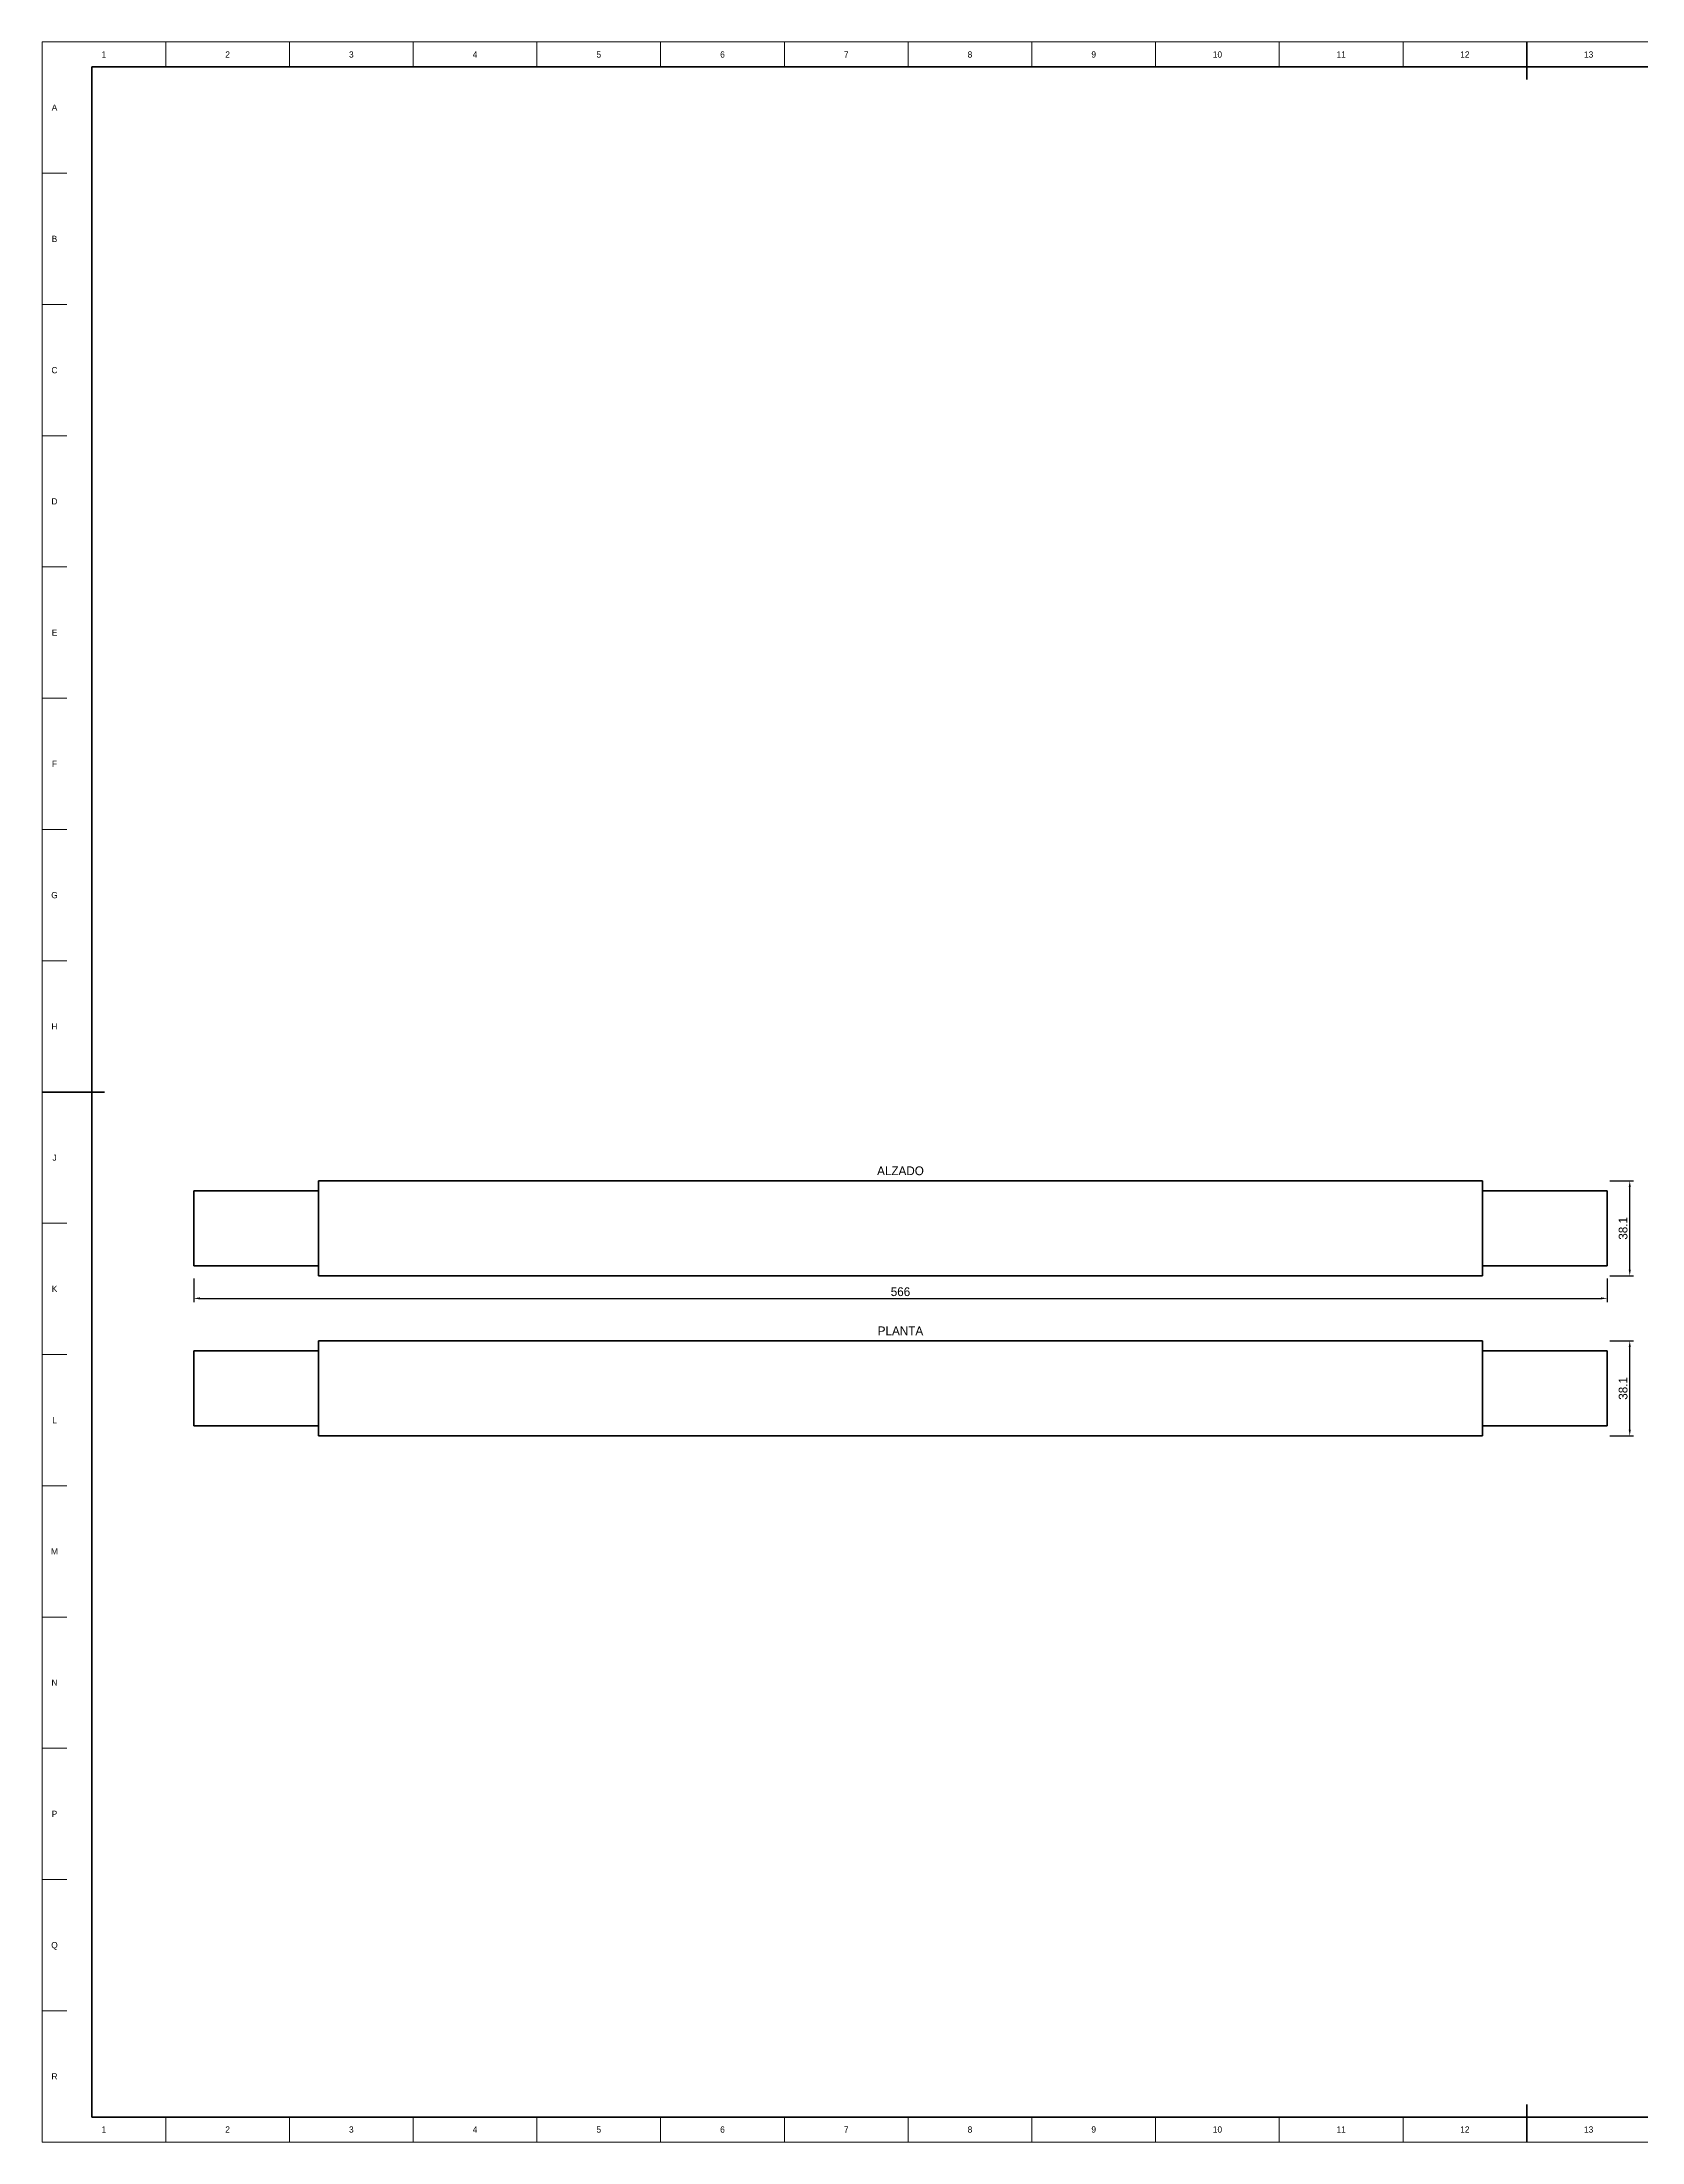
# Model space of a CAD drawing. Header units: millimetres. Extents: x 0 to 1189, y 0 to 841.
# Drawn here: x 0 to 641, y 0 to 841 of the extents above; entities that cross this region are included whole.
import ezdxf
from ezdxf.enums import TextEntityAlignment as Align

# ---------------------------------------------------------------- set-up
doc = ezdxf.new("R2010")
doc.units = ezdxf.units.MM
doc.linetypes.add('DASHED', pattern=[1.524, 1.27, -0.254])
for name, color, linetype, lineweight in [('COTAS', 7, 'CONTINUOUS', 25), ('FINA', 7, 'CONTINUOUS', 18), ('NORMA', 7, 'CONTINUOUS', 70), ('OCULTA', 8, 'DASHED', 25), ('TEXTO', 7, 'CONTINUOUS', 25), ('VISIBLE', 7, 'CONTINUOUS', 50)]:
    doc.layers.add(name, color=color, linetype=linetype, lineweight=lineweight)
doc.dimstyles.new('F3D_1000', dxfattribs={"dimtxt": 3.5, "dimasz": 2.5, "dimexe": 1.5, "dimexo": 1, "dimgap": 0.9, "dimtad": 1, "dimdec": 1, "dimdsep": 46, "dimcen": 2.5, "dimazin": 3, "dimtfac": 1, "dimtmove": 0, "dimatfit": 3})

msp = doc.modelspace()

# ---------------------------------------------------------------- linework, layer by layer
at = {"layer": 'FINA'}
for p, q in [((49.54, 831), (49.54, 841)), ((99.08, 831), (99.08, 841)), ((148.62, 831), (148.62, 841)), ((198.17, 831), (198.17, 841)), ((247.71, 831), (247.71, 841)), ((297.25, 831), (297.25, 841)), ((346.79, 831), (346.79, 841)), ((396.33, 831), (396.33, 841)), ((445.88, 831), (445.88, 841)), ((495.42, 831), (495.42, 841)), ((544.96, 831), (544.96, 841)), ((594.5, 831), (594.5, 841)), ((0, 788.44), (10, 788.44)), ((0, 735.88), (10, 735.88)), ((0, 683.31), (10, 683.31)), ((0, 630.75), (10, 630.75)), ((0, 578.19), (10, 578.19)), ((0, 525.62), (10, 525.62)), ((0, 473.06), (10, 473.06)), ((0, 420.5), (10, 420.5)), ((0, 367.94), (10, 367.94)), ((0, 315.38), (10, 315.38)), ((0, 262.81), (10, 262.81)), ((0, 210.25), (10, 210.25)), ((0, 157.69), (10, 157.69)), ((0, 105.12), (10, 105.12)), ((0, 52.56), (10, 52.56)), ((49.54, 0), (49.54, 10)), ((99.08, 0), (99.08, 10)), ((148.62, 0), (148.62, 10)), ((198.17, 0), (198.17, 10)), ((247.71, 0), (247.71, 10)), ((297.25, 0), (297.25, 10)), ((346.79, 0), (346.79, 10)), ((396.33, 0), (396.33, 10)), ((445.88, 0), (445.88, 10)), ((495.42, 0), (495.42, 10)), ((544.96, 0), (544.96, 10)), ((594.5, 0), (594.5, 10))]:
    msp.add_line(p, q, dxfattribs=at)
msp.add_lwpolyline([(0, 0), (1189, 0), (1189, 841), (0, 841)], close=True, dxfattribs=at)
at = {"layer": 'NORMA'}
for p, q in [((594.5, 841), (594.5, 826)), ((0, 420.5), (25, 420.5)), ((594.5, 0), (594.5, 15))]:
    msp.add_line(p, q, dxfattribs=at)
msp.add_lwpolyline([(20, 10), (1179, 10), (1179, 831), (20, 831)], close=True, dxfattribs=at)
at = {"layer": 'OCULTA'}
for p, q in [((60.73, 380.77), (60.73, 380.9)), ((60.73, 380.39), (60.73, 380.77)), ((60.73, 379.76), (60.73, 380.39)), ((60.73, 378.89), (60.73, 379.76)), ((60.73, 377.8), (60.73, 378.89)), ((110.73, 346.85), (110.73, 384.95)), ((576.73, 384.95), (110.73, 384.95)), ((110.73, 384.95), (110.73, 384.95)), ((110.73, 380.77), (110.73, 380.9)), ((110.73, 380.39), (110.73, 380.77)), ((110.73, 379.76), (110.73, 380.39)), ((110.73, 378.89), (110.73, 379.76)), ((110.73, 377.8), (110.73, 378.89)), ((576.73, 346.85), (576.73, 384.95)), ((576.73, 384.95), (576.73, 384.95)), ((576.73, 380.77), (576.73, 380.9)), ((576.73, 380.39), (576.73, 380.77)), ((576.73, 379.76), (576.73, 380.39)), ((576.73, 378.89), (576.73, 379.76)), ((576.73, 377.8), (576.73, 378.89)), ((626.73, 380.77), (626.73, 380.9)), ((626.73, 380.39), (626.73, 380.77)), ((626.73, 379.76), (626.73, 380.39)), ((626.73, 378.89), (626.73, 379.76)), ((626.73, 377.8), (626.73, 378.89)), ((60.73, 376.5), (60.73, 377.8)), ((60.73, 375.03), (60.73, 376.5)), ((60.73, 373.4), (60.73, 375.03)), ((60.73, 371.64), (60.73, 373.4)), ((60.73, 369.78), (60.73, 371.64)), ((110.73, 376.5), (110.73, 377.8)), ((110.73, 375.03), (110.73, 376.5)), ((110.73, 373.4), (110.73, 375.03)), ((110.73, 371.64), (110.73, 373.4)), ((110.73, 369.78), (110.73, 371.64)), ((576.73, 376.5), (576.73, 377.8)), ((576.73, 375.03), (576.73, 376.5)), ((576.73, 373.4), (576.73, 375.03)), ((576.73, 371.64), (576.73, 373.4)), ((576.73, 369.78), (576.73, 371.64)), ((626.73, 376.5), (626.73, 377.8)), ((626.73, 375.03), (626.73, 376.5)), ((626.73, 373.4), (626.73, 375.03)), ((626.73, 371.64), (626.73, 373.4)), ((626.73, 369.78), (626.73, 371.64)), ((60.73, 367.86), (60.73, 369.78)), ((60.73, 365.9), (60.73, 367.86)), ((60.73, 363.94), (60.73, 365.9)), ((60.73, 362.01), (60.73, 363.94)), ((60.73, 360.16), (60.73, 362.01)), ((110.73, 367.86), (110.73, 369.78)), ((110.73, 365.9), (110.73, 367.86)), ((110.73, 363.94), (110.73, 365.9)), ((110.73, 362.01), (110.73, 363.94)), ((110.73, 360.16), (110.73, 362.01)), ((576.73, 367.86), (576.73, 369.78)), ((576.73, 365.9), (576.73, 367.86)), ((576.73, 363.94), (576.73, 365.9)), ((576.73, 362.01), (576.73, 363.94)), ((576.73, 360.16), (576.73, 362.01)), ((626.73, 367.86), (626.73, 369.78)), ((626.73, 365.9), (626.73, 367.86)), ((626.73, 363.94), (626.73, 365.9)), ((626.73, 362.01), (626.73, 363.94)), ((626.73, 360.16), (626.73, 362.01)), ((60.73, 358.4), (60.73, 360.16)), ((60.73, 356.77), (60.73, 358.4)), ((60.73, 355.29), (60.73, 356.77)), ((60.73, 354), (60.73, 355.29)), ((60.73, 352.91), (60.73, 354)), ((110.73, 358.4), (110.73, 360.16)), ((110.73, 356.77), (110.73, 358.4)), ((110.73, 355.29), (110.73, 356.77)), ((110.73, 354), (110.73, 355.29)), ((110.73, 352.91), (110.73, 354)), ((576.73, 358.4), (576.73, 360.16)), ((576.73, 356.77), (576.73, 358.4)), ((576.73, 355.29), (576.73, 356.77)), ((576.73, 354), (576.73, 355.29)), ((576.73, 352.91), (576.73, 354)), ((626.73, 358.4), (626.73, 360.16)), ((626.73, 356.77), (626.73, 358.4)), ((626.73, 355.29), (626.73, 356.77)), ((626.73, 354), (626.73, 355.29)), ((626.73, 352.91), (626.73, 354)), ((60.73, 352.04), (60.73, 352.91)), ((60.73, 351.41), (60.73, 352.04)), ((60.73, 351.03), (60.73, 351.41)), ((60.73, 350.9), (60.73, 351.03)), ((110.73, 352.04), (110.73, 352.91)), ((110.73, 351.41), (110.73, 352.04)), ((110.73, 351.03), (110.73, 351.41)), ((110.73, 350.9), (110.73, 351.03)), ((576.73, 346.85), (110.73, 346.85)), ((110.73, 346.85), (110.73, 346.85)), ((576.73, 352.04), (576.73, 352.91)), ((576.73, 351.41), (576.73, 352.04)), ((576.73, 351.03), (576.73, 351.41)), ((576.73, 350.9), (576.73, 351.03)), ((576.73, 346.85), (576.73, 346.85)), ((626.73, 352.04), (626.73, 352.91)), ((626.73, 351.41), (626.73, 352.04)), ((626.73, 351.03), (626.73, 351.41)), ((626.73, 350.9), (626.73, 351.03)), ((576.73, 320.85), (110.73, 320.85)), ((110.73, 320.85), (110.73, 282.75)), ((110.73, 320.85), (110.73, 320.85)), ((576.73, 282.75), (576.73, 320.85)), ((576.73, 320.85), (576.73, 320.85)), ((60.73, 316.67), (60.73, 316.8)), ((60.73, 316.29), (60.73, 316.67)), ((60.73, 315.66), (60.73, 316.29)), ((60.73, 314.79), (60.73, 315.66)), ((60.73, 313.7), (60.73, 314.79)), ((60.73, 312.4), (60.73, 313.7)), ((60.73, 310.93), (60.73, 312.4)), ((110.73, 316.67), (110.73, 316.8)), ((110.73, 316.29), (110.73, 316.67)), ((110.73, 315.66), (110.73, 316.29)), ((110.73, 314.79), (110.73, 315.66)), ((110.73, 313.7), (110.73, 314.79)), ((110.73, 312.4), (110.73, 313.7)), ((110.73, 310.93), (110.73, 312.4)), ((576.73, 316.67), (576.73, 316.8)), ((576.73, 316.29), (576.73, 316.67)), ((576.73, 315.66), (576.73, 316.29)), ((576.73, 314.79), (576.73, 315.66)), ((576.73, 313.7), (576.73, 314.79)), ((576.73, 312.4), (576.73, 313.7)), ((576.73, 310.93), (576.73, 312.4)), ((626.73, 316.67), (626.73, 316.8)), ((626.73, 316.29), (626.73, 316.67)), ((626.73, 315.66), (626.73, 316.29)), ((626.73, 314.79), (626.73, 315.66)), ((626.73, 313.7), (626.73, 314.79)), ((626.73, 312.4), (626.73, 313.7)), ((626.73, 310.93), (626.73, 312.4)), ((60.73, 309.3), (60.73, 310.93)), ((60.73, 307.54), (60.73, 309.3)), ((60.73, 305.68), (60.73, 307.54)), ((60.73, 303.76), (60.73, 305.68)), ((60.73, 301.8), (60.73, 303.76)), ((110.73, 309.3), (110.73, 310.93)), ((110.73, 307.54), (110.73, 309.3)), ((110.73, 305.68), (110.73, 307.54)), ((110.73, 303.76), (110.73, 305.68)), ((110.73, 301.8), (110.73, 303.76)), ((576.73, 309.3), (576.73, 310.93)), ((576.73, 307.54), (576.73, 309.3)), ((576.73, 305.68), (576.73, 307.54)), ((576.73, 303.76), (576.73, 305.68)), ((576.73, 301.8), (576.73, 303.76)), ((626.73, 309.3), (626.73, 310.93)), ((626.73, 307.54), (626.73, 309.3)), ((626.73, 305.68), (626.73, 307.54)), ((626.73, 303.76), (626.73, 305.68)), ((626.73, 301.8), (626.73, 303.76)), ((60.73, 301.8), (60.73, 299.84)), ((60.73, 297.91), (60.73, 299.84)), ((60.73, 296.06), (60.73, 297.91)), ((60.73, 294.3), (60.73, 296.06)), ((110.73, 301.8), (110.73, 299.84)), ((110.73, 297.91), (110.73, 299.84)), ((110.73, 296.06), (110.73, 297.91)), ((110.73, 294.3), (110.73, 296.06)), ((576.73, 301.8), (576.73, 299.84)), ((576.73, 297.91), (576.73, 299.84)), ((576.73, 296.06), (576.73, 297.91)), ((576.73, 294.3), (576.73, 296.06)), ((626.73, 301.8), (626.73, 299.84)), ((626.73, 297.91), (626.73, 299.84)), ((626.73, 296.06), (626.73, 297.91)), ((626.73, 294.3), (626.73, 296.06)), ((60.73, 292.67), (60.73, 294.3)), ((60.73, 291.19), (60.73, 292.67)), ((60.73, 289.9), (60.73, 291.19)), ((60.73, 288.81), (60.73, 289.9)), ((60.73, 287.94), (60.73, 288.81)), ((60.73, 287.31), (60.73, 287.94)), ((60.73, 286.93), (60.73, 287.31)), ((60.73, 286.8), (60.73, 286.93)), ((110.73, 292.67), (110.73, 294.3)), ((110.73, 291.19), (110.73, 292.67)), ((110.73, 289.9), (110.73, 291.19)), ((110.73, 288.81), (110.73, 289.9)), ((110.73, 287.94), (110.73, 288.81)), ((110.73, 287.31), (110.73, 287.94)), ((110.73, 286.93), (110.73, 287.31)), ((110.73, 286.8), (110.73, 286.93)), ((576.73, 292.67), (576.73, 294.3)), ((576.73, 291.19), (576.73, 292.67)), ((576.73, 289.9), (576.73, 291.19)), ((576.73, 288.81), (576.73, 289.9)), ((576.73, 287.94), (576.73, 288.81)), ((576.73, 287.31), (576.73, 287.94)), ((576.73, 286.93), (576.73, 287.31)), ((576.73, 286.8), (576.73, 286.93)), ((626.73, 292.67), (626.73, 294.3)), ((626.73, 291.19), (626.73, 292.67)), ((626.73, 289.9), (626.73, 291.19)), ((626.73, 288.81), (626.73, 289.9)), ((626.73, 287.94), (626.73, 288.81)), ((626.73, 287.31), (626.73, 287.94)), ((626.73, 286.93), (626.73, 287.31)), ((626.73, 286.8), (626.73, 286.93)), ((576.73, 282.75), (110.73, 282.75)), ((110.73, 282.75), (110.73, 282.75)), ((576.73, 282.75), (576.73, 282.75))]:
    msp.add_line(p, q, dxfattribs=at)
at = {"layer": 'VISIBLE'}
for p, q in [((60.73, 380.9), (60.73, 380.77)), ((60.73, 380.9), (60.73, 380.9)), ((60.73, 380.9), (60.73, 380.9)), ((60.73, 380.9), (110.73, 380.9)), ((60.73, 350.9), (60.73, 380.9)), ((60.73, 380.77), (60.73, 380.39)), ((60.73, 380.39), (60.73, 379.76)), ((60.73, 379.76), (60.73, 378.89)), ((60.73, 378.89), (60.73, 377.8)), ((110.73, 346.85), (110.73, 384.95)), ((576.73, 384.95), (110.73, 384.95)), ((110.73, 380.9), (110.73, 384.95)), ((110.73, 384.95), (110.73, 384.95)), ((110.73, 384.95), (110.73, 384.95)), ((110.73, 384.95), (576.73, 384.95)), ((110.73, 380.9), (110.73, 380.77)), ((110.73, 380.9), (110.73, 380.9)), ((110.73, 380.9), (110.73, 380.9)), ((110.73, 380.9), (110.73, 380.9)), ((110.73, 380.9), (110.73, 380.9)), ((110.73, 380.9), (110.73, 380.9)), ((110.73, 380.9), (110.73, 380.9)), ((110.73, 380.9), (110.73, 380.9)), ((110.73, 380.9), (110.73, 380.9)), ((110.73, 380.9), (110.73, 380.9)), ((110.73, 380.9), (110.73, 380.9)), ((110.73, 380.9), (110.73, 380.9)), ((110.73, 380.9), (110.73, 380.9)), ((110.73, 380.9), (110.73, 380.9)), ((110.73, 380.9), (110.73, 380.9)), ((110.73, 380.9), (110.73, 380.9)), ((110.73, 380.9), (110.73, 380.9)), ((110.73, 380.77), (110.73, 380.39)), ((110.73, 380.39), (110.73, 379.76)), ((110.73, 379.76), (110.73, 378.89)), ((110.73, 378.89), (110.73, 377.8)), ((576.73, 346.85), (576.73, 384.95)), ((576.73, 384.95), (576.73, 384.95)), ((576.73, 384.95), (576.73, 384.95)), ((576.73, 384.95), (576.73, 380.9)), ((576.73, 380.9), (576.73, 380.77)), ((576.73, 380.9), (576.73, 380.9)), ((576.73, 380.9), (576.73, 380.9)), ((576.73, 380.9), (576.73, 380.9)), ((576.73, 380.9), (576.73, 380.9)), ((576.73, 380.9), (576.73, 380.9)), ((576.73, 380.9), (576.73, 380.9)), ((576.73, 380.9), (576.73, 380.9)), ((576.73, 380.9), (576.73, 380.9)), ((576.73, 380.9), (576.73, 380.9)), ((576.73, 380.9), (576.73, 380.9)), ((576.73, 380.9), (576.73, 380.9)), ((576.73, 380.9), (576.73, 380.9)), ((576.73, 380.9), (576.73, 380.9)), ((576.73, 380.9), (576.73, 380.9)), ((576.73, 380.9), (576.73, 380.9)), ((576.73, 380.9), (576.73, 380.9)), ((576.73, 380.9), (626.73, 380.9)), ((576.73, 380.77), (576.73, 380.39)), ((576.73, 380.39), (576.73, 379.76)), ((576.73, 379.76), (576.73, 378.89)), ((576.73, 378.89), (576.73, 377.8)), ((626.73, 380.9), (626.73, 380.77)), ((626.73, 380.9), (626.73, 380.9)), ((626.73, 380.9), (626.73, 380.9)), ((626.73, 380.9), (626.73, 350.9)), ((626.73, 380.77), (626.73, 380.39)), ((626.73, 380.39), (626.73, 379.76)), ((626.73, 379.76), (626.73, 378.89)), ((626.73, 378.89), (626.73, 377.8)), ((60.73, 377.8), (60.73, 376.5)), ((60.73, 376.5), (60.73, 375.03)), ((60.73, 375.03), (60.73, 373.4)), ((60.73, 373.4), (60.73, 371.64)), ((60.73, 371.64), (60.73, 369.78)), ((110.73, 377.8), (110.73, 376.5)), ((110.73, 376.5), (110.73, 375.03)), ((110.73, 375.03), (110.73, 373.4)), ((110.73, 373.4), (110.73, 371.64)), ((110.73, 371.64), (110.73, 369.78)), ((576.73, 377.8), (576.73, 376.5)), ((576.73, 376.5), (576.73, 375.03)), ((576.73, 375.03), (576.73, 373.4)), ((576.73, 373.4), (576.73, 371.64)), ((576.73, 371.64), (576.73, 369.78)), ((626.73, 377.8), (626.73, 376.5)), ((626.73, 376.5), (626.73, 375.03)), ((626.73, 375.03), (626.73, 373.4)), ((626.73, 373.4), (626.73, 371.64)), ((626.73, 371.64), (626.73, 369.78)), ((60.73, 369.78), (60.73, 367.86)), ((60.73, 367.86), (60.73, 365.9)), ((60.73, 365.9), (60.73, 363.94)), ((60.73, 363.94), (60.73, 362.01)), ((60.73, 362.01), (60.73, 360.16)), ((110.73, 369.78), (110.73, 367.86)), ((110.73, 367.86), (110.73, 365.9)), ((110.73, 365.9), (110.73, 363.94)), ((110.73, 363.94), (110.73, 362.01)), ((110.73, 362.01), (110.73, 360.16)), ((576.73, 369.78), (576.73, 367.86)), ((576.73, 367.86), (576.73, 365.9)), ((576.73, 365.9), (576.73, 363.94)), ((576.73, 363.94), (576.73, 362.01)), ((576.73, 362.01), (576.73, 360.16)), ((626.73, 369.78), (626.73, 367.86)), ((626.73, 367.86), (626.73, 365.9)), ((626.73, 365.9), (626.73, 363.94)), ((626.73, 363.94), (626.73, 362.01)), ((626.73, 362.01), (626.73, 360.16)), ((60.73, 360.16), (60.73, 358.4)), ((60.73, 358.4), (60.73, 356.77)), ((60.73, 356.77), (60.73, 355.29)), ((60.73, 355.29), (60.73, 354)), ((60.73, 354), (60.73, 352.91)), ((110.73, 360.16), (110.73, 358.4)), ((110.73, 358.4), (110.73, 356.77)), ((110.73, 356.77), (110.73, 355.29)), ((110.73, 355.29), (110.73, 354)), ((110.73, 354), (110.73, 352.91)), ((576.73, 360.16), (576.73, 358.4)), ((576.73, 358.4), (576.73, 356.77)), ((576.73, 356.77), (576.73, 355.29)), ((576.73, 355.29), (576.73, 354)), ((576.73, 354), (576.73, 352.91)), ((626.73, 360.16), (626.73, 358.4)), ((626.73, 358.4), (626.73, 356.77)), ((626.73, 356.77), (626.73, 355.29)), ((626.73, 355.29), (626.73, 354)), ((626.73, 354), (626.73, 352.91)), ((60.73, 352.91), (60.73, 352.04)), ((60.73, 352.04), (60.73, 351.41)), ((60.73, 351.41), (60.73, 351.03)), ((60.73, 350.9), (60.73, 351.03)), ((110.73, 350.9), (60.73, 350.9)), ((60.73, 350.9), (60.73, 350.9)), ((60.73, 350.9), (60.73, 350.9)), ((110.73, 352.91), (110.73, 352.04)), ((110.73, 352.04), (110.73, 351.41)), ((110.73, 351.41), (110.73, 351.03)), ((110.73, 350.9), (110.73, 351.03)), ((110.73, 346.85), (110.73, 350.9)), ((110.73, 350.9), (110.73, 350.9)), ((110.73, 350.9), (110.73, 350.9)), ((110.73, 350.9), (110.73, 350.9)), ((110.73, 350.9), (110.73, 350.9)), ((110.73, 350.9), (110.73, 350.9)), ((110.73, 350.9), (110.73, 350.9)), ((110.73, 350.9), (110.73, 350.9)), ((110.73, 350.9), (110.73, 350.9)), ((110.73, 350.9), (110.73, 350.9)), ((110.73, 350.9), (110.73, 350.9)), ((110.73, 350.9), (110.73, 350.9)), ((110.73, 350.9), (110.73, 350.9)), ((110.73, 350.9), (110.73, 350.9)), ((110.73, 350.9), (110.73, 350.9)), ((110.73, 350.9), (110.73, 350.9)), ((110.73, 350.9), (110.73, 350.9)), ((576.73, 346.85), (110.73, 346.85)), ((576.73, 346.85), (110.73, 346.85)), ((110.73, 346.85), (110.73, 346.85)), ((110.73, 346.85), (110.73, 346.85)), ((576.73, 352.91), (576.73, 352.04)), ((576.73, 352.04), (576.73, 351.41)), ((576.73, 351.41), (576.73, 351.03)), ((576.73, 350.9), (576.73, 351.03)), ((626.73, 350.9), (576.73, 350.9)), ((576.73, 350.9), (576.73, 350.9)), ((576.73, 350.9), (576.73, 350.9)), ((576.73, 350.9), (576.73, 350.9)), ((576.73, 350.9), (576.73, 350.9)), ((576.73, 350.9), (576.73, 350.9)), ((576.73, 350.9), (576.73, 350.9)), ((576.73, 350.9), (576.73, 350.9)), ((576.73, 350.9), (576.73, 350.9)), ((576.73, 350.9), (576.73, 350.9)), ((576.73, 350.9), (576.73, 350.9)), ((576.73, 350.9), (576.73, 350.9)), ((576.73, 350.9), (576.73, 350.9)), ((576.73, 350.9), (576.73, 350.9)), ((576.73, 350.9), (576.73, 350.9)), ((576.73, 350.9), (576.73, 350.9)), ((576.73, 350.9), (576.73, 350.9)), ((576.73, 350.9), (576.73, 346.85)), ((576.73, 346.85), (576.73, 346.85)), ((576.73, 346.85), (576.73, 346.85)), ((626.73, 352.91), (626.73, 352.04)), ((626.73, 352.04), (626.73, 351.41)), ((626.73, 351.41), (626.73, 351.03)), ((626.73, 350.9), (626.73, 351.03)), ((626.73, 350.9), (626.73, 350.9)), ((626.73, 350.9), (626.73, 350.9)), ((576.73, 320.85), (110.73, 320.85)), ((110.73, 320.85), (110.73, 282.75)), ((110.73, 316.8), (110.73, 320.85)), ((110.73, 320.85), (110.73, 320.85)), ((110.73, 320.85), (110.73, 320.85)), ((110.73, 320.85), (576.73, 320.85)), ((576.73, 282.75), (576.73, 320.85)), ((576.73, 320.85), (576.73, 320.85)), ((576.73, 320.85), (576.73, 320.85)), ((576.73, 320.85), (576.73, 316.8)), ((60.73, 316.8), (60.73, 316.67)), ((60.73, 316.8), (60.73, 316.8)), ((60.73, 316.8), (60.73, 316.8)), ((60.73, 316.8), (110.73, 316.8)), ((60.73, 286.8), (60.73, 316.8)), ((60.73, 316.67), (60.73, 316.29)), ((60.73, 316.29), (60.73, 315.66)), ((60.73, 315.66), (60.73, 314.79)), ((60.73, 314.79), (60.73, 313.7)), ((60.73, 313.7), (60.73, 312.4)), ((60.73, 312.4), (60.73, 310.93)), ((110.73, 316.8), (110.73, 316.67)), ((110.73, 316.8), (110.73, 316.8)), ((110.73, 316.8), (110.73, 316.8)), ((110.73, 316.8), (110.73, 316.8)), ((110.73, 316.8), (110.73, 316.8)), ((110.73, 316.8), (110.73, 316.8)), ((110.73, 316.8), (110.73, 316.8)), ((110.73, 316.8), (110.73, 316.8)), ((110.73, 316.8), (110.73, 316.8)), ((110.73, 316.8), (110.73, 316.8)), ((110.73, 316.8), (110.73, 316.8)), ((110.73, 316.8), (110.73, 316.8)), ((110.73, 316.8), (110.73, 316.8)), ((110.73, 316.8), (110.73, 316.8)), ((110.73, 316.8), (110.73, 316.8)), ((110.73, 316.8), (110.73, 316.8)), ((110.73, 316.8), (110.73, 316.8)), ((110.73, 316.67), (110.73, 316.29)), ((110.73, 316.29), (110.73, 315.66)), ((110.73, 315.66), (110.73, 314.79)), ((110.73, 314.79), (110.73, 313.7)), ((110.73, 313.7), (110.73, 312.4)), ((110.73, 312.4), (110.73, 310.93)), ((576.73, 316.8), (576.73, 316.67)), ((576.73, 316.8), (576.73, 316.8)), ((576.73, 316.8), (576.73, 316.8)), ((576.73, 316.8), (576.73, 316.8)), ((576.73, 316.8), (576.73, 316.8)), ((576.73, 316.8), (576.73, 316.8)), ((576.73, 316.8), (576.73, 316.8)), ((576.73, 316.8), (576.73, 316.8)), ((576.73, 316.8), (576.73, 316.8)), ((576.73, 316.8), (576.73, 316.8)), ((576.73, 316.8), (576.73, 316.8)), ((576.73, 316.8), (576.73, 316.8)), ((576.73, 316.8), (576.73, 316.8)), ((576.73, 316.8), (576.73, 316.8)), ((576.73, 316.8), (576.73, 316.8)), ((576.73, 316.8), (576.73, 316.8)), ((576.73, 316.8), (576.73, 316.8)), ((576.73, 316.8), (626.73, 316.8)), ((576.73, 316.67), (576.73, 316.29)), ((576.73, 316.29), (576.73, 315.66)), ((576.73, 315.66), (576.73, 314.79)), ((576.73, 314.79), (576.73, 313.7)), ((576.73, 313.7), (576.73, 312.4)), ((576.73, 312.4), (576.73, 310.93)), ((626.73, 316.8), (626.73, 316.67)), ((626.73, 316.8), (626.73, 316.8)), ((626.73, 316.8), (626.73, 316.8)), ((626.73, 316.8), (626.73, 286.8)), ((626.73, 316.67), (626.73, 316.29)), ((626.73, 316.29), (626.73, 315.66)), ((626.73, 315.66), (626.73, 314.79)), ((626.73, 314.79), (626.73, 313.7)), ((626.73, 313.7), (626.73, 312.4)), ((626.73, 312.4), (626.73, 310.93)), ((60.73, 310.93), (60.73, 309.3)), ((60.73, 309.3), (60.73, 307.54)), ((60.73, 307.54), (60.73, 305.68)), ((60.73, 305.68), (60.73, 303.76)), ((60.73, 303.76), (60.73, 301.8)), ((110.73, 310.93), (110.73, 309.3)), ((110.73, 309.3), (110.73, 307.54)), ((110.73, 307.54), (110.73, 305.68)), ((110.73, 305.68), (110.73, 303.76)), ((110.73, 303.76), (110.73, 301.8)), ((576.73, 310.93), (576.73, 309.3)), ((576.73, 309.3), (576.73, 307.54)), ((576.73, 307.54), (576.73, 305.68)), ((576.73, 305.68), (576.73, 303.76)), ((576.73, 303.76), (576.73, 301.8)), ((626.73, 310.93), (626.73, 309.3)), ((626.73, 309.3), (626.73, 307.54)), ((626.73, 307.54), (626.73, 305.68)), ((626.73, 305.68), (626.73, 303.76)), ((626.73, 303.76), (626.73, 301.8)), ((60.73, 301.8), (60.73, 299.84)), ((60.73, 299.84), (60.73, 297.91)), ((60.73, 297.91), (60.73, 296.06)), ((60.73, 296.06), (60.73, 294.3)), ((110.73, 301.8), (110.73, 299.84)), ((110.73, 299.84), (110.73, 297.91)), ((110.73, 297.91), (110.73, 296.06)), ((110.73, 296.06), (110.73, 294.3)), ((576.73, 301.8), (576.73, 299.84)), ((576.73, 299.84), (576.73, 297.91)), ((576.73, 297.91), (576.73, 296.06)), ((576.73, 296.06), (576.73, 294.3)), ((626.73, 301.8), (626.73, 299.84)), ((626.73, 299.84), (626.73, 297.91)), ((626.73, 297.91), (626.73, 296.06)), ((626.73, 296.06), (626.73, 294.3)), ((60.73, 294.3), (60.73, 292.67)), ((60.73, 292.67), (60.73, 291.19)), ((60.73, 291.19), (60.73, 289.9)), ((60.73, 289.9), (60.73, 288.81)), ((60.73, 288.81), (60.73, 287.94)), ((60.73, 287.94), (60.73, 287.31)), ((60.73, 287.31), (60.73, 286.93)), ((60.73, 286.93), (60.73, 286.8)), ((110.73, 286.8), (60.73, 286.8)), ((60.73, 286.8), (60.73, 286.8)), ((60.73, 286.8), (60.73, 286.8)), ((110.73, 294.3), (110.73, 292.67)), ((110.73, 292.67), (110.73, 291.19)), ((110.73, 291.19), (110.73, 289.9)), ((110.73, 289.9), (110.73, 288.81)), ((110.73, 288.81), (110.73, 287.94)), ((110.73, 287.94), (110.73, 287.31)), ((110.73, 287.31), (110.73, 286.93)), ((110.73, 286.93), (110.73, 286.8)), ((110.73, 282.75), (110.73, 286.8)), ((110.73, 286.8), (110.73, 286.8)), ((110.73, 286.8), (110.73, 286.8)), ((110.73, 286.8), (110.73, 286.8)), ((110.73, 286.8), (110.73, 286.8)), ((110.73, 286.8), (110.73, 286.8)), ((110.73, 286.8), (110.73, 286.8)), ((110.73, 286.8), (110.73, 286.8)), ((110.73, 286.8), (110.73, 286.8)), ((110.73, 286.8), (110.73, 286.8)), ((110.73, 286.8), (110.73, 286.8)), ((110.73, 286.8), (110.73, 286.8)), ((110.73, 286.8), (110.73, 286.8)), ((110.73, 286.8), (110.73, 286.8)), ((110.73, 286.8), (110.73, 286.8)), ((110.73, 286.8), (110.73, 286.8)), ((110.73, 286.8), (110.73, 286.8)), ((576.73, 294.3), (576.73, 292.67)), ((576.73, 292.67), (576.73, 291.19)), ((576.73, 291.19), (576.73, 289.9)), ((576.73, 289.9), (576.73, 288.81)), ((576.73, 288.81), (576.73, 287.94)), ((576.73, 287.94), (576.73, 287.31)), ((576.73, 287.31), (576.73, 286.93)), ((576.73, 286.93), (576.73, 286.8)), ((626.73, 286.8), (576.73, 286.8)), ((576.73, 286.8), (576.73, 286.8)), ((576.73, 286.8), (576.73, 286.8)), ((576.73, 286.8), (576.73, 286.8)), ((576.73, 286.8), (576.73, 286.8)), ((576.73, 286.8), (576.73, 286.8)), ((576.73, 286.8), (576.73, 286.8)), ((576.73, 286.8), (576.73, 286.8)), ((576.73, 286.8), (576.73, 286.8)), ((576.73, 286.8), (576.73, 286.8)), ((576.73, 286.8), (576.73, 286.8)), ((576.73, 286.8), (576.73, 286.8)), ((576.73, 286.8), (576.73, 286.8)), ((576.73, 286.8), (576.73, 286.8)), ((576.73, 286.8), (576.73, 286.8)), ((576.73, 286.8), (576.73, 286.8)), ((576.73, 286.8), (576.73, 286.8)), ((576.73, 286.8), (576.73, 282.75)), ((626.73, 294.3), (626.73, 292.67)), ((626.73, 292.67), (626.73, 291.19)), ((626.73, 291.19), (626.73, 289.9)), ((626.73, 289.9), (626.73, 288.81)), ((626.73, 288.81), (626.73, 287.94)), ((626.73, 287.94), (626.73, 287.31)), ((626.73, 287.31), (626.73, 286.93)), ((626.73, 286.93), (626.73, 286.8)), ((626.73, 286.8), (626.73, 286.8)), ((626.73, 286.8), (626.73, 286.8)), ((576.73, 282.75), (110.73, 282.75)), ((576.73, 282.75), (110.73, 282.75)), ((110.73, 282.75), (110.73, 282.75)), ((110.73, 282.75), (110.73, 282.75)), ((576.73, 282.75), (576.73, 282.75)), ((576.73, 282.75), (576.73, 282.75))]:
    msp.add_line(p, q, dxfattribs=at)

# ---------------------------------------------------------------- texts
at = {"layer": 'TEXTO'}
for s, height, p in [('1', 2.5, (24.77, 836)), ('2', 2.5, (74.31, 836)), ('3', 2.5, (123.85, 836)), ('4', 2.5, (173.4, 836)), ('5', 2.5, (222.94, 836)), ('6', 2.5, (272.48, 836)), ('7', 2.5, (322.02, 836)), ('8', 2.5, (371.56, 836)), ('9', 2.5, (421.1, 836)), ('10', 2.5, (470.65, 836)), ('11', 2.5, (520.19, 836)), ('12', 2.5, (569.73, 836)), ('13', 2.5, (619.27, 836)), ('A', 2.5, (5, 814.72)), ('B', 2.5, (5, 762.16)), ('C', 2.5, (5, 709.59)), ('D', 2.5, (5, 657.03)), ('E', 2.5, (5, 604.47)), ('F', 2.5, (5, 551.91)), ('G', 2.5, (5, 499.34)), ('H', 2.5, (5, 446.78)), ('J', 2.5, (5, 394.22)), ('ALZADO', 3.5, (343.73, 388.95)), ('K', 2.5, (5, 341.66)), ('PLANTA', 3.5, (343.73, 324.85)), ('L', 2.5, (5, 289.09)), ('M', 2.5, (5, 236.53)), ('N', 2.5, (5, 183.97)), ('P', 2.5, (5, 131.41)), ('Q', 2.5, (5, 78.84)), ('R', 2.5, (5, 26.28)), ('1', 2.5, (24.77, 5)), ('2', 2.5, (74.31, 5)), ('3', 2.5, (123.85, 5)), ('4', 2.5, (173.4, 5)), ('5', 2.5, (222.94, 5)), ('6', 2.5, (272.48, 5)), ('7', 2.5, (322.02, 5)), ('8', 2.5, (371.56, 5)), ('9', 2.5, (421.1, 5)), ('10', 2.5, (470.65, 5)), ('11', 2.5, (520.19, 5)), ('12', 2.5, (569.73, 5)), ('13', 2.5, (619.27, 5))]:
    msp.add_text(s, height=height, dxfattribs=at).set_placement(p, align=Align.MIDDLE_CENTER)

# ---------------------------------------------------------------- dimensions: what is measured, and where the dimension line sits
at = {"layer": 'COTAS'}
for base, p1, p2 in [((635.73, 346.85), (626.73, 346.85), (626.73, 384.95)), ((635.73, 282.75), (626.73, 282.75), (626.73, 320.85))]:
    msp.add_linear_dim(base=base, p1=p1, p2=p2, angle=90, dimstyle='F3D_1000', dxfattribs=at).render()
msp.add_linear_dim(base=(60.73, 337.85), p1=(60.73, 346.85), p2=(626.73, 346.85), dimstyle='F3D_1000', dxfattribs=at).render()

doc.saveas('drawing.dxf')
